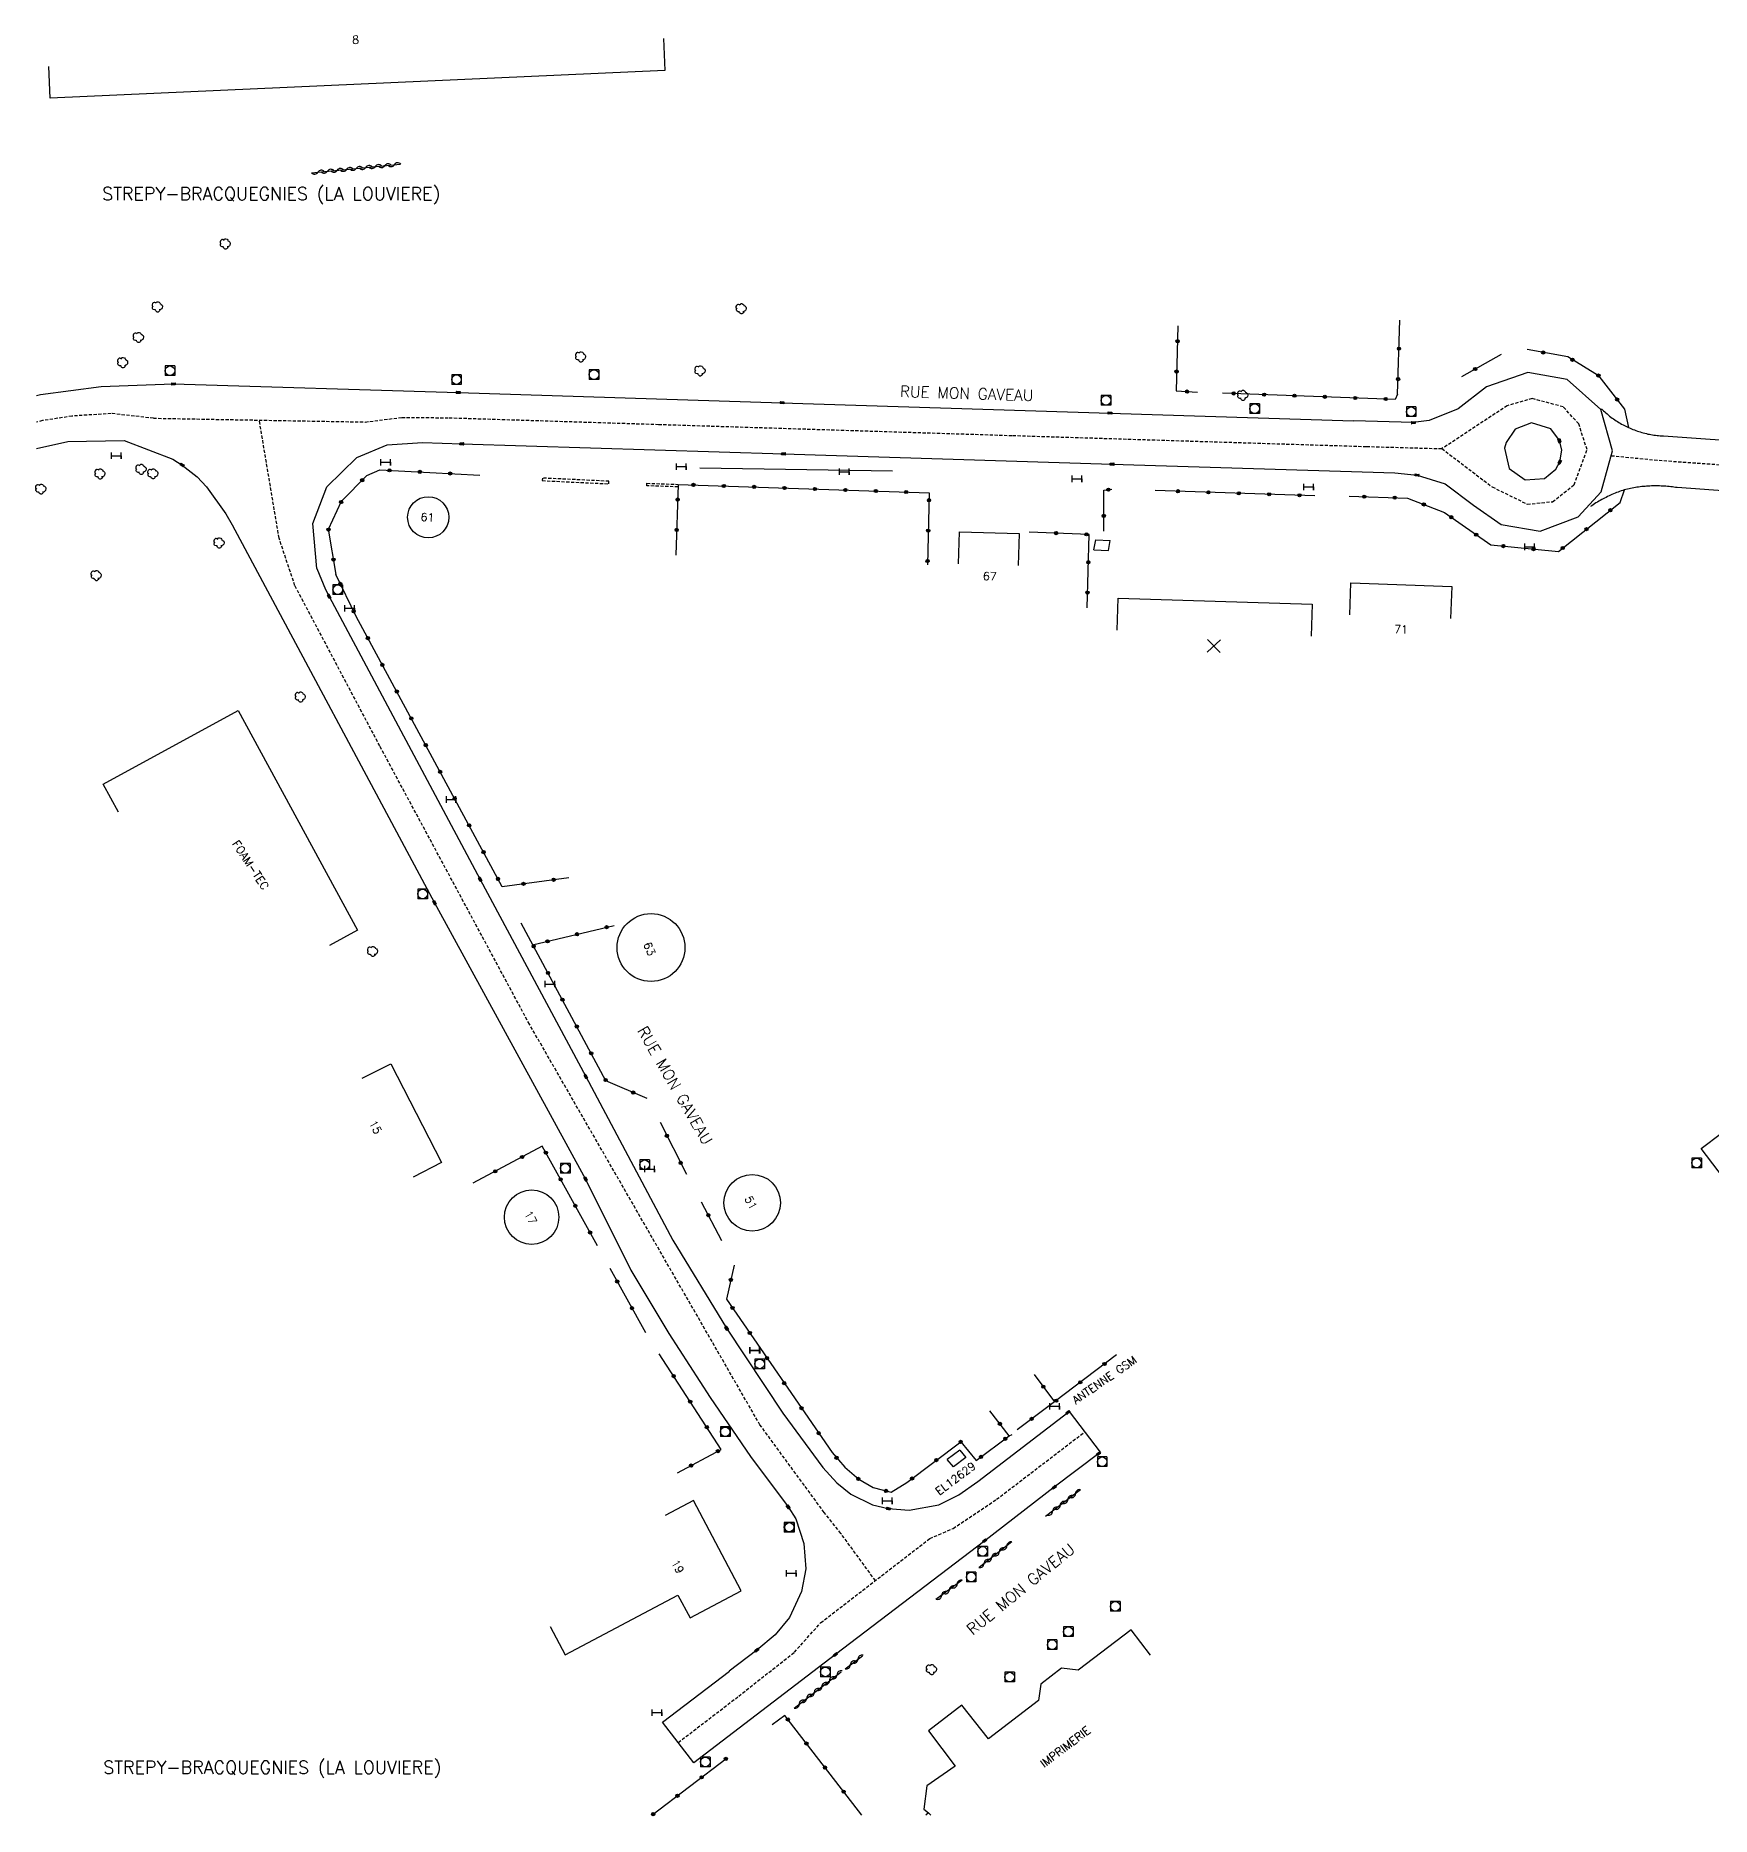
# Model space of a CAD drawing. Header units: millimetres. Extents: x 133000 to 134000, y 129000 to 130000.
# Drawn here: x 132999.9 to 133261.6, y 128999.8 to 129278 of the extents above; entities that cross this region are included whole.
import ezdxf
from ezdxf.enums import TextEntityAlignment as Align

# ---------------------------------------------------------------- set-up
doc = ezdxf.new("R2010")
doc.units = ezdxf.units.MM
doc.linetypes.add('DASHED', pattern=[0.75, 0.5, -0.25])
doc.layers.get('0').update_dxf_attribs({"linetype": 'CONTINUOUS'})
for name, color, linetype in [('W0001', 6, 'DASHED'), ('W0008', 7, 'CONTINUOUS'), ('W0100', 7, 'CONTINUOUS'), ('W0112', 1, 'DASHED'), ('W0300', 7, 'CONTINUOUS'), ('W0302', 3, 'CONTINUOUS'), ('W0310', 3, 'CONTINUOUS'), ('W0322', 7, 'CONTINUOUS'), ('W0400', 7, 'CONTINUOUS'), ('W0420', 7, 'CONTINUOUS'), ('W0980', 7, 'CONTINUOUS'), ('W0984', 7, 'CONTINUOUS'), ('W0989', 7, 'CONTINUOUS'), ('W0991', 7, 'CONTINUOUS'), ('W1102', 7, 'CONTINUOUS'), ('W1474', 7, 'CONTINUOUS')]:
    doc.layers.add(name, color=color, linetype=linetype)
doc.styles.get("Standard").update_dxf_attribs({"font": 'romans.shx', "width": 0.85})

# ---------------------------------------------------------------- blocks, each defined once
blk = doc.blocks.new('T300')
for p, q in [((-0.8, 0.51), (-0.86, 0.34)), ((-0.86, 0.34), (-0.86, 0.17)), ((-0.86, 0.17), (-0.74, 0.06)), ((-0.69, 0.63), (-0.8, 0.51)), ((-0.8, -0.06), (-0.74, 0.06)), ((-0.74, 0.06), (-0.69, 0.11)), ((-0.57, 0.69), (-0.69, 0.63)), ((-0.46, 0.69), (-0.57, 0.69)), ((-0.29, 0.63), (-0.46, 0.69)), ((-0.29, 0.63), (-0.17, 0.74)), ((-0.23, 0.57), (-0.29, 0.63)), ((-0.17, 0.74), (-0.06, 0.8)), ((-0.06, 0.8), (0.06, 0.8)), ((0.06, 0.8), (0.23, 0.74)), ((0.23, 0.74), (0.34, 0.63)), ((0.34, 0.63), (0.4, 0.51)), ((0.46, 0.46), (0.34, 0.46)), ((0.4, 0.51), (0.4, 0.46)), ((0.57, 0.4), (0.46, 0.46)), ((0.57, 0.4), (0.69, 0.29)), ((0.69, 0.29), (0.74, 0.17)), ((0.74, 0.06), (0.69, -0.17)), ((0.74, 0.17), (0.74, 0.06)), ((-0.8, -0.17), (-0.8, -0.06)), ((-0.8, -0.23), (-0.8, -0.17)), ((-0.74, -0.34), (-0.8, -0.23)), ((-0.69, -0.4), (-0.74, -0.34)), ((-0.51, -0.46), (-0.69, -0.4)), ((-0.4, -0.46), (-0.51, -0.46)), ((-0.4, -0.46), (-0.34, -0.46)), ((-0.34, -0.46), (-0.34, -0.4)), ((-0.34, -0.51), (-0.34, -0.46)), ((-0.29, -0.63), (-0.34, -0.51)), ((-0.17, -0.74), (-0.29, -0.63)), ((-0.06, -0.8), (-0.17, -0.74)), ((0.06, -0.8), (-0.06, -0.8)), ((0.17, -0.74), (0.06, -0.8)), ((0.23, -0.69), (0.17, -0.74)), ((0.29, -0.46), (0.23, -0.46)), ((0.29, -0.63), (0.23, -0.69)), ((0.46, -0.4), (0.29, -0.46)), ((0.34, -0.51), (0.29, -0.63)), ((0.34, -0.51), (0.34, -0.46)), ((0.57, -0.34), (0.46, -0.4)), ((0.63, -0.29), (0.57, -0.34)), ((0.69, -0.17), (0.63, -0.29))]:
    blk.add_line(p, q)
blk = doc.blocks.new('T1474')
at = {"color": 0, "linetype": 'Continuous', "flags": 128}
for points in [[(-0.75, -0.5), (-0.75, 0.5)], [(-0.75, 0), (0.75, 0)], [(0.75, 0), (0.75, -0.5), (0.75, 0.5)]]:
    blk.add_lwpolyline(points, dxfattribs=at)
blk = doc.blocks.new('T400')
for p, q in [((-0.15, 0.3), (0.15, 0.3)), ((-0.15, -0.25), (-0.15, 0.3)), ((-0.15, 0.15), (0.15, 0.15)), ((-0.15, 0), (0.15, 0)), ((0.15, 0.3), (0.15, -0.25)), ((-0.15, -0.15), (0.15, -0.15)), ((-0.15, -0.25), (-0.15, -0.3)), ((-0.15, -0.3), (0.15, -0.3)), ((0.15, -0.3), (0.15, -0.25))]:
    blk.add_line(p, q)
blk = doc.blocks.new('T420')
for p, q in [((0.75, 0.75), (-0.75, 0.75)), ((-0.75, 0.75), (-0.75, -0.75)), ((0.75, 0.75), (0.75, -0.75)), ((0.75, -0.75), (-0.75, -0.75))]:
    blk.add_line(p, q)
blk.add_ellipse((0, 0), major_axis=(-0.53, 0.53), ratio=1, start_param=3.926991, end_param=10.210176)
blk = doc.blocks.new('t991o')
at = {"color": 0, "linetype": 'Continuous'}
for p, q in [((-1, 1), (1, -1)), ((-1, -1), (1, 1))]:
    blk.add_line(p, q, dxfattribs=at)
blk = doc.blocks.new('t310o')
at = {"color": 0, "linetype": 'Continuous'}
for centre, start, end in [((-0.5, 0.38), 216.8699, 323.1304), ((0.5, -0.37), 36.8699, 143.1303)]:
    blk.add_arc(centre, 0.625, start, end, dxfattribs=at)
blk = doc.blocks.new('t322o')
at = {"color": 0, "linetype": 'Continuous'}
for radius in [0.25, 0.15]:
    blk.add_circle((0, 0), radius, dxfattribs=at)

msp = doc.modelspace()

# ---------------------------------------------------------------- linework, layer by layer
at = {"layer": 'W0001'}
for p, q in [((133018.26, 129218.21), (133051.33, 129217.62)), ((133037.88, 129199.48), (133034.79, 129217.92))]:
    msp.add_line(p, q, dxfattribs=at)
for points in [[(133242.18, 129213.3), (133240.88, 129217.34), (133238.46, 129219.99), (133233.59, 129221.28), (133229.71, 129220.16), (133219.52, 129213.46)], [(133018.26, 129218.21), (133011.64, 129218.95), (133005.53, 129218.54), (133000.95, 129217.83), (133000, 129217.62)], [(133051.33, 129217.62), (133057.06, 129218.34), (133064.44, 129218.28), (133097.15, 129217.25), (133152.48, 129215.51), (133207.76, 129213.79), (133219.52, 129213.46)], [(133219.52, 129213.46), (133227.36, 129207.48), (133232.85, 129204.79), (133236.8, 129205.17), (133240.16, 129207.81), (133242.18, 129213.3)], [(133131.02, 129036.63), (133125.63, 129044.01), (133123.03, 129047.27), (133112.99, 129060.97), (133076.99, 129123.53), (133053.61, 129167.01), (133040.35, 129192.05), (133037.88, 129199.48)], [(133100.23, 129011.34), (133109.68, 129018.58), (133118.37, 129025.44), (133122.5, 129030.06), (133139.53, 129043.2), (133143.18, 129044.78), (133149.96, 129049.33), (133163.71, 129059.85)]]:
    msp.add_lwpolyline(points, dxfattribs=at)
at = {"layer": 'W0001', "flags": 128}
msp.add_lwpolyline([(133245.96, 129212.36), (133253.11, 129211.66), (133296.34, 129208.54), (133329.7, 129206.2), (133341.56, 129205.28), (133351.02, 129203.83), (133359.77, 129201.69), (133372.01, 129197.14), (133380.88, 129192.63), (133390.18, 129186.94), (133397.46, 129181.53), (133418.75, 129163.45), (133427.21, 129155.39), (133435.83, 129145.44), (133443.27, 129135.61), (133467.28, 129100.83), (133471.78, 129093.11), (133474.23, 129084.32), (133475.63, 129072.98)], dxfattribs=at)
at = {"layer": 'W0008'}
for points in [[(133000, 129221.77), (133000.64, 129221.91), (133010.1, 129223.18), (133021.36, 129223.56), (133065.86, 129222.24), (133116.43, 129220.63), (133167.65, 129219.02), (133205.71, 129217.82)], [(133043.77, 129194.72), (133043.15, 129201.78), (133045.34, 129207.49), (133050.01, 129212.09), (133054.76, 129214.03), (133060.29, 129214.43), (133066.44, 129214.21), (133116.68, 129212.64), (133168, 129211.04), (133212.14, 129209.7), (133215.63, 129209.32), (133220.02, 129207.97), (133224.45, 129204.65), (133228.79, 129201.62), (133234.86, 129200.56), (133240.79, 129202.78), (133244.39, 129206.7), (133246.17, 129213.1), (133244.33, 129219.58), (133239.08, 129224.27), (133232.95, 129225.34), (133226.49, 129223.12), (133222.04, 129219.66), (133217.54, 129217.87), (133215.04, 129217.52), (133205.7, 129217.82)], [(133229.31, 129213.52), (133230.04, 129210.35), (133232.54, 129208.59), (133235.54, 129208.8), (133237.33, 129210.26), (133237.92, 129211.38), (133238.26, 129213.24), (133237.86, 129214.71), (133236.52, 129216.55), (133233.51, 129217.5), (133230.94, 129216.51), (133229.54, 129214.41), (133229.3, 129213.55)], [(133000, 129213.46), (133004.9, 129214.56), (133013.7, 129214.71), (133021.29, 129211.83), (133022.75, 129210.9), (133025.07, 129209.07), (133026.55, 129207.49)], [(133026.55, 129207.49), (133029.57, 129203.29), (133030.55, 129201.54), (133062.16, 129142.51), (133085.74, 129099.36), (133092.8, 129085.13), (133098.78, 129075.23), (133105.22, 129065.24), (133111.52, 129056.03), (133117.41, 129048.15), (133118.58, 129046.27), (133119.85, 129042.43), (133120.14, 129038.45), (133119.5, 129034.93), (133117.63, 129030.88), (133115.35, 129028.16), (133112.49, 129025.76), (133108.21, 129022.49)], [(133043.77, 129194.74), (133045.14, 129191.46), (133045.71, 129190.37), (133069.3, 129146.17), (133085.8, 129115.36), (133099.39, 129089.81), (133107.79, 129076.05), (133116.58, 129062.8), (133122.84, 129054.28), (133124.98, 129051.92), (133127.2, 129050.14), (133130.59, 129048.48), (133133.04, 129047.87), (133136.29, 129047.65), (133140.95, 129048.48), (133144.06, 129050.02), (133147, 129052.1), (133161.09, 129062.91), (133161.28, 129063.03), (133166.14, 129056.67), (133165.91, 129056.48), (133158.96, 129051.2), (133148.1, 129042.86), (133124.8, 129025.08), (133102.67, 129008.18), (133097.79, 129014.5), (133108.22, 129022.5)]]:
    msp.add_lwpolyline(points, dxfattribs=at)
at = {"layer": 'W0008', "flags": 128}
for points in [[(133244.45, 129219.69), (133244.57, 129219.56), (133244.76, 129219.39), (133244.94, 129219.21), (133245.13, 129219.04), (133245.32, 129218.88), (133245.52, 129218.71), (133245.71, 129218.55), (133245.92, 129218.4), (133246.12, 129218.24), (133246.33, 129218.1), (133246.54, 129217.95), (133246.74, 129217.81), (133246.95, 129217.68), (133247.16, 129217.55), (133247.37, 129217.42), (133247.58, 129217.3), (133247.8, 129217.19), (133248.01, 129217.07), (133248.23, 129216.96), (133248.45, 129216.86), (133248.67, 129216.75), (133248.9, 129216.66), (133249.12, 129216.56), (133249.35, 129216.47), (133249.58, 129216.38), (133249.81, 129216.29), (133250.04, 129216.21), (133250.27, 129216.13), (133250.5, 129216.06), (133250.74, 129215.99), (133250.97, 129215.92), (133251.21, 129215.86), (133251.45, 129215.8), (133251.68, 129215.74), (133251.92, 129215.7), (133252.16, 129215.65), (133252.4, 129215.61), (133252.64, 129215.58), (133252.88, 129215.54), (133253.12, 129215.52), (133253.36, 129215.5), (133253.61, 129215.48), (133253.85, 129215.46), (133254.1, 129215.46), (133269.47, 129214.39)], [(133269.74, 129206.41), (133256.26, 129207.38), (133256.01, 129207.41), (133255.76, 129207.45), (133255.51, 129207.48), (133255.26, 129207.51), (133255.01, 129207.53), (133254.76, 129207.56), (133254.51, 129207.58), (133254.26, 129207.6), (133254.01, 129207.61), (133253.75, 129207.62), (133253.5, 129207.63), (133253.25, 129207.63), (133253, 129207.64), (133252.75, 129207.64), (133252.5, 129207.63), (133252.25, 129207.63), (133251.99, 129207.62), (133251.74, 129207.61), (133251.49, 129207.59), (133251.24, 129207.57), (133250.98, 129207.55), (133250.73, 129207.52), (133250.48, 129207.5), (133250.23, 129207.46), (133249.98, 129207.43), (133249.73, 129207.39), (133249.48, 129207.34), (133249.24, 129207.3), (133248.99, 129207.25), (133248.74, 129207.19), (133248.49, 129207.13), (133248.25, 129207.07), (133248, 129207.01), (133247.76, 129206.93), (133247.51, 129206.85), (133247.27, 129206.77), (133247.03, 129206.68), (133246.79, 129206.59), (133246.55, 129206.49), (133246.32, 129206.39), (133246.08, 129206.29), (133245.85, 129206.18), (133245.62, 129206.07), (133245.38, 129205.96), (133245.15, 129205.84), (133244.92, 129205.73), (133244.69, 129205.61), (133244.47, 129205.49), (133244.24, 129205.36), (133244.02, 129205.23), (133243.8, 129205.1), (133243.58, 129204.97), (133243.36, 129204.83), (133243.14, 129204.69), (133242.92, 129204.55), (133242.71, 129204.4)], [(133276.93, 129081.89), (133260, 129104.15), (133266.35, 129108.94)]]:
    msp.add_lwpolyline(points, dxfattribs=at)
at = {"layer": 'W0100'}
for p, q in [((133167.41, 129197.56), (133167.71, 129199.13)), ((133165.14, 129197.63), (133167.41, 129197.56)), ((133144.2, 129056.98), (133142.26, 129055.52)), ((133144.2, 129056.98), (133145.14, 129055.84))]:
    msp.add_line(p, q, dxfattribs=at)
for points in [[(133097.92, 129277.52), (133098.15, 129272.52), (133002.13, 129268.19), (133001.91, 129273.18)], [(133143.99, 129195.45), (133144.14, 129200.45), (133153.49, 129200.18), (133153.35, 129195.18)], [(133165.14, 129197.63), (133165.45, 129199.2), (133167.71, 129199.13)], [(133205.14, 129187.5), (133205.31, 129192.49), (133221.04, 129191.94), (133220.87, 129186.94)], [(133168.81, 129185.1), (133168.96, 129190.09), (133199.25, 129189.17), (133199.1, 129184.17)], [(133012.78, 129156.65), (133010.39, 129161.05), (133031.5, 129172.54), (133050.14, 129138.24), (133045.75, 129135.85)], [(133050.87, 129115.1), (133055.32, 129117.38), (133063.25, 129101.92), (133058.8, 129099.64)], [(133145.14, 129055.84), (133143.2, 129054.38), (133142.26, 129055.52)], [(133080.21, 129029.48), (133082.55, 129025.05), (133100.15, 129034.36), (133102.07, 129030.83), (133110.06, 129035.02), (133102.63, 129049.14), (133098.21, 129046.82)], [(133174.02, 129024.97), (133170.99, 129028.94), (133162.69, 129022.62), (133160.12, 129022.97), (133156.85, 129020.47), (133156.5, 129017.88), (133148.67, 129011.9), (133144.55, 129017.16), (133139.32, 129013.16), (133143.49, 129007.66), (133139.06, 129004.55), (133138.58, 129000.93), (133139.33, 129000.37), (133138.92, 129000)]]:
    msp.add_lwpolyline(points, dxfattribs=at)
at = {"layer": 'W0112'}
for p, q in [((133079.01, 129208.86), (133078.99, 129208.46)), ((133089.41, 129208.36), (133079.01, 129208.86)), ((133095.33, 129208.05), (133100.22, 129207.88)), ((133100.22, 129207.88), (133100.2, 129207.48))]:
    msp.add_line(p, q, dxfattribs=at)
for points in [[(133078.99, 129208.46), (133089.39, 129207.96), (133089.41, 129208.36)], [(133100.2, 129207.48), (133095.32, 129207.65), (133095.33, 129208.05)]]:
    msp.add_lwpolyline(points, dxfattribs=at)
at = {"layer": 'W0302'}
msp.add_line((133103.59, 129210.47), (133133.7, 129210.01), dxfattribs=at)
at = {"layer": 'W0310'}
for p, q in [((133042.95, 129256.55), (133056.82, 129257.9)), ((133163.07, 129050.82), (133157.59, 129046.64)), ((133152.35, 129042.66), (133147.22, 129038.7)), ((133144.6, 129036.68), (133140.46, 129033.65)), ((133126.31, 129022.87), (133129.01, 129024.88)), ((133118.32, 129016.7), (133125.68, 129022.4))]:
    msp.add_line(p, q, dxfattribs=at)
at = {"layer": 'W0322'}
for p, q in [((133212.59, 129221.95), (133212.94, 129233.53)), ((133222.62, 129224.75), (133228.83, 129228.21)), ((133100.22, 129207.88), (133099.86, 129196.82)), ((133199.65, 129206.09), (133174.7, 129206.92)), ((133077.49, 129135.93), (133090.2, 129138.99)), ((133097.39, 129108.24), (133101.51, 129100.1)), ((133103.83, 129095.81), (133107.01, 129089.74)), ((133089.55, 129085.42), (133095.13, 129075.37)), ((133155.83, 129068.82), (133159.02, 129064.55)), ((133151.92, 129059.24), (133148.91, 129063.14)), ((133096.13, 129000), (133107.85, 129008.92))]:
    msp.add_line(p, q, dxfattribs=at)
for points in [[(133178.29, 129232.62), (133177.98, 129222.48), (133181.36, 129222.27)], [(133248.69, 129216.75), (133248.07, 129219.6), (133244.1, 129224.78), (133239.17, 129227.78), (133232.82, 129228.93)], [(133212.6, 129221.95), (133212.22, 129221.15), (133185.26, 129222.14)], [(133046.78, 129193.78), (133045.59, 129200.87), (133047.62, 129205.23), (133051.59, 129209.25), (133053.64, 129210.15), (133069.22, 129209.34)], [(133100.22, 129207.88), (133139.42, 129206.56), (133139.16, 129195.31)], [(133166.71, 129200.57), (133166.69, 129206.97), (133167.98, 129207.11)], [(133205.02, 129206.04), (133214.15, 129205.73), (133219.94, 129203.47), (133227.16, 129198.41), (133237.71, 129197.4), (133247.38, 129205.06), (133248.02, 129207.01)], [(133164.08, 129188.59), (133164.41, 129200.05), (133155.06, 129200.43)], [(133083.12, 129146.43), (133072.74, 129145.02), (133049.93, 129187.25), (133046.74, 129193.79)], [(133095.38, 129111.92), (133088.94, 129114.72), (133075.72, 129139.31)], [(133087.61, 129088.93), (133079, 129104.5), (133068.13, 129098.69)], [(133108.98, 129085.91), (133107.75, 129080.6), (133124.25, 129056.63), (133126.23, 129054.36), (133128.43, 129052.46), (133130.69, 129051.19), (133133.47, 129050.43), (133135.95, 129051.96), (133144.36, 129058.33), (133146.78, 129055.4), (133151.92, 129059.24), (133152.37, 129059.46)], [(133100.14, 129053.48), (133106.96, 129057.13), (133097.25, 129072.05)], [(133168.71, 129071.91), (133159.02, 129064.56), (133153.15, 129060.2)], [(133128.89, 129000), (133116.86, 129015.58), (133114.91, 129014.1)]]:
    msp.add_lwpolyline(points, dxfattribs=at)
at = {"layer": 'W1102'}
msp.add_line((133139.33, 129000.37), (133139.66, 129000), dxfattribs=at)
for centre, radius in [((133061.18, 129202.73), 3.22), ((133095.98, 129135.52), 5.3), ((133077.33, 129093.4), 4.25), ((133111.78, 129095.65), 4.42)]:
    msp.add_circle(centre, radius, dxfattribs=at)

# ---------------------------------------------------------------- block references
at = {"layer": 'W0300'}
for p in [(133029.52, 129245.42), (133018.92, 129235.6), (133110.11, 129235.31), (133015.95, 129230.82), (133085.02, 129227.77), (133013.49, 129226.88), (133103.67, 129225.6), (133188.44, 129221.77), (133009.94, 129209.5), (133016.36, 129210.21), (133018.21, 129209.52), (133000.71, 129207.13), (133028.54, 129198.71), (133009.36, 129193.63), (133041.24, 129174.65), (133052.53, 129134.9), (133139.83, 129022.71)]:
    msp.add_blockref('T300', p, dxfattribs=at)
at = {"layer": 'W0310'}
for p, rotation in [((133043.95, 129256.64), 5.567366199201236), ((133045.44, 129256.79), 5.567366199201236), ((133046.94, 129256.93), 5.567366199201236), ((133048.43, 129257.08), 5.567366199201236), ((133049.92, 129257.23), 5.567366199201236), ((133051.42, 129257.37), 5.567366199201236), ((133052.91, 129257.52), 5.567366199201236), ((133054.4, 129257.66), 5.567366199201236), ((133055.89, 129257.81), 5.567366199201236), ((133162.28, 129050.21), 217.3054338525016), ((133158.7, 129047.48), 217.3054338525016), ((133159.89, 129048.39), 217.3054338525016), ((133161.08, 129049.3), 217.3054338525016), ((133150.37, 129041.13), 217.6517672041515), ((133151.56, 129042.05), 217.6517672041515), ((133147.99, 129039.3), 217.6517672041515), ((133149.18, 129040.22), 217.6517672041515), ((133143.79, 129036.09), 216.23526288874), ((133141.38, 129034.32), 216.23526288874), ((133142.58, 129035.2), 216.23526288874), ((133125.04, 129021.9), 37.78587537344794), ((133127.11, 129023.46), 36.65229053509795), ((133128.31, 129024.36), 36.65229053509795), ((133121.48, 129019.15), 37.78587537344794), ((133122.67, 129020.07), 37.78587537344794), ((133123.85, 129020.98), 37.78587537344794), ((133119.11, 129017.31), 37.78587537344794), ((133120.3, 129018.23), 37.78587537344794)]:
    msp.add_blockref('t310o', p, dxfattribs=dict(at, rotation=rotation))
at = {"layer": 'W0322'}
for p, rotation in [((133178.22, 129230.24), 268.2267982314118), ((133212.81, 129229.07), 88.26950783934973), ((133235.34, 129228.48), 169.7006660495815), ((133178.07, 129225.5), 268.2267982314118), ((133224.7, 129225.9), 29.10557757205146), ((133239.9, 129227.34), 148.6736654456177), ((133212.67, 129224.32), 88.26950783934973), ((133243.96, 129224.87), 148.6736654456177), ((133179.7, 129222.37), 356.5681753253685), ((133186.99, 129222.08), 177.905654613333), ((133191.74, 129221.9), 177.905654613333), ((133196.49, 129221.73), 177.905654613333), ((133201.23, 129221.56), 177.905654613333), ((133205.98, 129221.38), 177.905654613333), ((133210.73, 129221.21), 177.905654613333), ((133246.89, 129221.14), 127.4668560546432), ((133050.87, 129208.52), 45.37335975053382), ((133055.13, 129210.07), 357.0016140609027), ((133059.87, 129209.83), 357.0016140609027), ((133064.61, 129209.58), 357.0016140609027), ((133102.6, 129207.79), 358.0725015493438), ((133107.34, 129207.63), 358.0725015493438), ((133112.09, 129207.48), 358.0725015493438), ((133116.84, 129207.32), 358.0725015493438), ((133121.59, 129207.16), 358.0725015493438), ((133126.33, 129207), 358.0725015493438), ((133131.08, 129206.84), 358.0725015493438), ((133135.83, 129206.68), 358.0725015493438), ((133167.41, 129207.05), 6.189101722842151), ((133178.29, 129206.8), 178.0973361993659), ((133183.03, 129206.64), 178.0973361993659), ((133187.78, 129206.48), 178.0973361993659), ((133192.53, 129206.33), 178.0973361993659), ((133197.27, 129206.17), 178.0973361993659), ((133207.39, 129205.96), 358.0559510376721), ((133212.14, 129205.8), 358.0559510376721), ((133047.57, 129205.12), 64.94152138972692), ((133100.14, 129205.5), 268.1451123164724), ((133139.39, 129205.4), 268.6861412349148), ((133216.7, 129204.74), 338.6883923904485), ((133245.83, 129203.84), 38.40879987349269), ((133045.6, 129200.81), 99.52903693138839), ((133099.99, 129200.76), 268.1451123164724), ((133139.28, 129200.65), 268.6861412349148), ((133159.25, 129200.26), 177.6543974300704), ((133166.7, 129202.95), 90.23292140469096), ((133220.98, 129202.74), 324.9707345598927), ((133242.1, 129200.88), 38.40879987349269), ((133164, 129200.07), 177.6543974300704), ((133224.87, 129200.01), 324.9707345598927), ((133229.11, 129198.23), 354.5331455958999), ((133233.83, 129197.77), 354.5331455958999), ((133238.38, 129197.93), 38.40879987349269), ((133046.38, 129196.12), 99.52903693138839), ((133139.17, 129195.9), 268.6861412349148), ((133164.28, 129195.71), 88.36560224104312), ((133047.45, 129192.33), 115.9589018302626), ((133164.15, 129190.96), 88.36560224104312), ((133049.53, 129188.06), 115.9589018302626), ((133051.76, 129183.86), 118.3762535180129), ((133054.01, 129179.68), 118.3762535180129), ((133056.27, 129175.51), 118.3762535180129), ((133058.53, 129171.32), 118.3762535180129), ((133060.79, 129167.15), 118.3762535180129), ((133063.04, 129162.97), 118.3762535180129), ((133065.3, 129158.79), 118.3762535180129), ((133067.56, 129154.61), 118.3762535180129), ((133069.82, 129150.43), 118.3762535180129), ((133072.07, 129146.25), 118.3762535180129), ((133076.06, 129145.47), 187.7295377792491), ((133080.77, 129146.11), 187.7295377792491), ((133079.8, 129136.49), 13.52360722528916), ((133084.42, 129137.6), 13.52360722528916), ((133089.04, 129138.71), 13.52360722528916), ((133077.64, 129135.73), 118.2759813358026), ((133079.89, 129131.55), 118.2759813358026), ((133082.14, 129127.37), 118.2759813358026), ((133084.39, 129123.18), 118.2759813358026), ((133086.64, 129119), 118.2759813358026), ((133088.89, 129114.82), 118.2759813358026), ((133093.2, 129112.87), 156.4800834504051), ((133098.46, 129106.12), 296.8460480406704), ((133075.84, 129102.81), 208.1638911659352), ((133079.56, 129103.48), 118.9277532037093), ((133071.65, 129100.57), 208.1638911659352), ((133100.61, 129101.88), 296.8460480406704), ((133081.86, 129099.32), 118.9277532037093), ((133084.16, 129095.17), 118.9277532037093), ((133104.93, 129093.71), 297.6943584554384), ((133086.46, 129091.01), 118.9277532037093), ((133090.7, 129083.35), 299.050639206647), ((133108.44, 129083.6), 257.0196816504425), ((133093.01, 129079.19), 299.050639206647), ((133108.7, 129079.22), 304.5412268859852), ((133111.4, 129075.31), 304.5412268859852), ((133114.09, 129071.39), 304.5412268859852), ((133166.82, 129070.47), 217.1761380331441), ((133099.51, 129068.57), 123.054335565276), ((133116.78, 129067.48), 304.5412268859852), ((133157.25, 129066.92), 306.7558655662691), ((133163.03, 129067.6), 217.1761380331441), ((133102.1, 129064.59), 123.054335565276), ((133159.25, 129064.73), 217.1761380331441), ((133119.48, 129063.57), 304.5412268859852), ((133150.47, 129061.12), 127.6281794722821), ((133155.43, 129061.9), 216.5956745307753), ((133104.7, 129060.61), 123.054335565276), ((133122.17, 129059.66), 304.5412268859852), ((133144.34, 129058.31), 37.10756858133978), ((133151.32, 129058.79), 36.78062477640754), ((133106.42, 129056.85), 28.17630547370418), ((133124.96, 129055.82), 311.042359291395), ((133147.52, 129055.95), 36.78062477640754), ((133102.24, 129054.6), 28.17630547370418), ((133140.55, 129055.45), 37.10756858133978), ((133128.36, 129052.52), 319.2559199674087), ((133132.68, 129050.64), 344.7711364552405), ((133136.76, 129052.58), 37.10756858133978), ((133117.35, 129014.94), 127.6818132343665), ((133120.25, 129011.18), 127.6818132343665), ((133107.66, 129008.77), 37.27192250600831), ((133103.88, 129005.9), 37.27192250600831), ((133123.15, 129007.42), 127.6818132343665), ((133100.1, 129003.02), 37.27192250600831), ((133126.06, 129003.66), 127.6818132343665), ((133096.32, 129000.15), 37.27192250600831)]:
    msp.add_blockref('t322o', p, dxfattribs=dict(at, rotation=rotation))
at = {"layer": 'W0400'}
for p, rotation in [((133021.36, 129223.56), 271.954190762115), ((133065.86, 129222.24), 268.2956669486769), ((133116.43, 129220.63), 268.182488580811), ((133167.65, 129219.02), 268.1910304976775), ((133215.04, 129217.52), 277.7715346340605), ((133237.86, 129214.71), 14.93432168320998), ((133066.44, 129214.21), 87.97987414267115), ((133116.68, 129212.64), 88.20624761583151), ((133237.92, 129211.38), 331.9869792363592), ((133022.75, 129210.9), 57.31132692724744), ((133168, 129211.04), 88.21078107980271), ((133215.63, 129209.32), 83.89274874238764), ((133045.71, 129190.37), 207.6018690145865), ((133069.3, 129146.17), 208.0885737036864), ((133062.16, 129142.51), 28.16998071823842), ((133085.8, 129115.36), 208.1678304812467), ((133085.74, 129099.36), 28.65836974180123), ((133107.79, 129076.05), 211.3966182196443), ((133161.09, 129062.91), 307.4894837635845), ((133165.91, 129056.48), 129.1466619857999), ((133158.96, 129051.2), 127.2751766889716), ((133117.41, 129048.15), 36.80138203557101), ((133133.04, 129047.87), 255.9150949049592), ((133148.1, 129042.86), 127.4976498381433), ((133112.49, 129025.76), 309.9399941256573), ((133124.8, 129025.08), 127.3513248897413)]:
    msp.add_blockref('T400', p, dxfattribs=dict(at, rotation=rotation))
at = {"layer": 'W0420'}
for p in [(133020.83, 129225.62), (133087.08, 129225.02), (133065.59, 129224.25), (133167.04, 129221), (133190.26, 129219.7), (133214.71, 129219.22), (133047.05, 129191.42), (133060.3, 129143.89), (133082.58, 129101.04), (133094.98, 129101.59), (133259.29, 129101.87), (133112.95, 129070.48), (133107.56, 129059.87), (133107.58, 129059.9), (133166.45, 129055.19), (133117.54, 129044.97), (133117.6, 129044.93), (133147.76, 129041.19), (133145.98, 129037.19), (133168.49, 129032.6), (133161.17, 129028.64), (133158.64, 129026.61), (133123.21, 129022.37), (133152, 129021.55), (133104.46, 129008.3)]:
    msp.add_blockref('T420', p, dxfattribs=at)
at = {"layer": 'W0991', "rotation": 358.2521573207112}
msp.add_blockref('t991o', (133183.89, 129182.63), dxfattribs=at)
at = {"layer": 'W1474'}
for p in [(133012.48, 129212.35), (133054.52, 129211.34), (133100.72, 129210.65), (133126.17, 129209.85), (133162.5, 129208.74), (133198.71, 129207.47), (133233.21, 129198.12), (133048.91, 129188.53), (133064.76, 129158.65), (133080.21, 129129.82), (133095.76, 129100.91), (133112.16, 129072.61), (133112.23, 129072.59), (133159.03, 129063.87), (133132.91, 129049.09), (133117.88, 129037.78), (133096.92, 129016)]:
    msp.add_blockref('T1474', p, dxfattribs=at)

# ---------------------------------------------------------------- texts
at = {"layer": 'W0980'}
for p in [(133036.65, 129253.15), (133036.82, 129007.32)]:
    msp.add_text('STREPY-BRACQUEGNIES (LA LOUVIERE)', height=2, dxfattribs=at).set_placement(p, align=Align.MIDDLE)
at = {"layer": 'W0984'}
for s, height, rotation, p in [('FOAM-TEC', 1.25, 303.3054, (133033.44, 129148.41)), ('ANTENNE GSM', 1.249, 34.6615, (133166.79, 129067.98)), ('EL12629', 1.25, 36.862, (133143.54, 129052.58)), ('IMPRIMERIE', 1.25, 37.3963, (133160.68, 129010.67))]:
    msp.add_text(s, height=height, rotation=rotation, dxfattribs=at).set_placement(p, align=Align.MIDDLE)
at = {"layer": 'W0989'}
for rotation, p in [(358.2181, (133145.28, 129222.09)), (299.9209, (133099.74, 129113.97)), (39.2129, (133153.72, 129035.3))]:
    msp.add_text('RUE MON GAVEAU', height=1.75, rotation=rotation, dxfattribs=at).set_placement(p, align=Align.MIDDLE)
at = {"layer": 'W0991'}
for s, height, rotation, p in [('8', 1.25, 2.5852, (133049.83, 129277.35)), ('61', 1.25, 356.9984, (133061.06, 129202.75)), ('67', 1.25, 358.3938, (133148.89, 129193.53)), ('71', 1.25, 357.9864, (133213.13, 129185.25)), ('63', 1.25, 293.9806, (133095.75, 129135.32)), ('15', 1.25, 297.1406, (133052.94, 129107.47)), ('51', 1.249, 297.692, (133111.59, 129095.65)), ('17', 1.25, 298.9276, (133077.18, 129093.33)), ('19', 1.25, 297.7541, (133100.15, 129038.82))]:
    msp.add_text(s, height=height, rotation=rotation, dxfattribs=at).set_placement(p, align=Align.MIDDLE)

doc.saveas('drawing.dxf')
